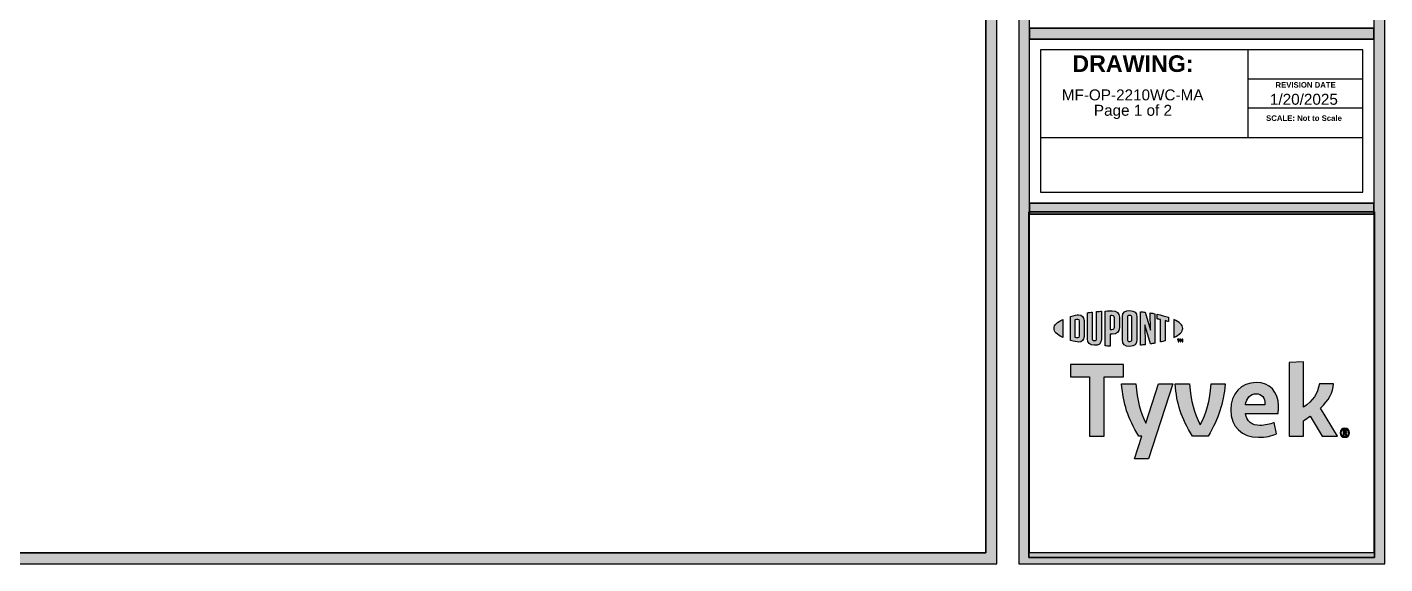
# Model space of a CAD drawing. Header units: inches. Extents: x -17.6 to 82.3, y -15.1 to 23.2.
# Drawn here: x 13.54 to 29.06, y -11.06 to -4.93 of the extents above; entities that cross this region are included whole.
import ezdxf

# ---------------------------------------------------------------- set-up
doc = ezdxf.new("R2010")
doc.units = ezdxf.units.IN
doc.header["$MEASUREMENT"] = 0
doc.layers.get('0').update_dxf_attribs({"lineweight": 0})
doc.layers.add('G-ANNO-TTLB', color=7, linetype='Continuous', lineweight=0)

# ---------------------------------------------------------------- blocks, each defined once
blk = doc.blocks.new('Block_4')
at = {"layer": 'G-ANNO-TTLB', "color": 18, "lineweight": 25, "true_color": 0x000000}
for p, q in [((24.993, -10.989), (24.993, -7.037)), ((24.993, -7.037), (28.945, -7.037)), ((28.945, -7.037), (28.945, -10.989)), ((28.945, -10.989), (24.993, -10.989))]:
    blk.add_line(p, q, dxfattribs=at)
blk = doc.blocks.new('Block_7')
at = {"layer": 'G-ANNO-TTLB', "true_color": 0xe11b22, "transparency": 33554687}
h = blk.add_hatch(color=242, dxfattribs=at)
h.dxf.hatch_style = 2
edge = h.paths.add_edge_path()
edge.add_spline(control_points=[(25.572, -8.455), (25.572, -8.47), (25.563, -8.476), (25.551, -8.476), (25.543, -8.476), (25.529, -8.472), (25.518, -8.469), (25.518, -8.469), (25.518, -8.273), (25.518, -8.273), (25.529, -8.27), (25.543, -8.267), (25.551, -8.267), (25.563, -8.267), (25.572, -8.272), (25.572, -8.288), (25.572, -8.288), (25.572, -8.455), (25.572, -8.455)], knot_values=[0, 0, 0, 0, 1, 1, 1, 2, 2, 2, 3, 3, 3, 4, 4, 4, 5, 5, 5, 6, 6, 6, 6], degree=3, periodic=0)
edge = h.paths.add_edge_path()
edge.add_spline(control_points=[(25.559, -8.215), (25.541, -8.215), (25.515, -8.221), (25.469, -8.235), (25.469, -8.235), (25.469, -8.507), (25.469, -8.507), (25.51, -8.52), (25.541, -8.527), (25.559, -8.527), (25.6, -8.527), (25.623, -8.502), (25.623, -8.462), (25.623, -8.462), (25.623, -8.281), (25.623, -8.281), (25.623, -8.241), (25.6, -8.215), (25.559, -8.215)], knot_values=[0, 0, 0, 0, 1, 1, 1, 2, 2, 2, 3, 3, 3, 4, 4, 4, 5, 5, 5, 6, 6, 6, 6], degree=3, periodic=0)
h = blk.add_hatch(color=242, dxfattribs=at)
h.dxf.hatch_style = 2
edge = h.paths.add_edge_path()
edge.add_spline(control_points=[(25.766, -8.487), (25.766, -8.502), (25.761, -8.512), (25.741, -8.51), (25.722, -8.508), (25.716, -8.499), (25.716, -8.481), (25.716, -8.481), (25.716, -8.184), (25.716, -8.184), (25.704, -8.186), (25.675, -8.19), (25.663, -8.191), (25.663, -8.191), (25.663, -8.491), (25.663, -8.491), (25.663, -8.539), (25.686, -8.558), (25.741, -8.564), (25.791, -8.57), (25.822, -8.544), (25.822, -8.491), (25.822, -8.491), (25.822, -8.174), (25.822, -8.174), (25.812, -8.175), (25.777, -8.178), (25.766, -8.179), (25.766, -8.179), (25.766, -8.487), (25.766, -8.487)], knot_values=[0, 0, 0, 0, 1, 1, 1, 2, 2, 2, 3, 3, 3, 4, 4, 4, 5, 5, 5, 6, 6, 6, 7, 7, 7, 8, 8, 8, 9, 9, 9, 10, 10, 10, 10], degree=3, periodic=0)
h = blk.add_hatch(color=242, dxfattribs=at)
h.dxf.hatch_style = 2
edge = h.paths.add_edge_path()
edge.add_spline(control_points=[(25.97, -8.356), (25.97, -8.374), (25.964, -8.382), (25.942, -8.382), (25.942, -8.382), (25.922, -8.382), (25.922, -8.382), (25.922, -8.382), (25.922, -8.225), (25.922, -8.225), (25.931, -8.224), (25.935, -8.224), (25.941, -8.224), (25.965, -8.224), (25.97, -8.234), (25.97, -8.251), (25.97, -8.251), (25.97, -8.356), (25.97, -8.356)], knot_values=[0, 0, 0, 0, 1, 1, 1, 2, 2, 2, 3, 3, 3, 4, 4, 4, 5, 5, 5, 6, 6, 6, 6], degree=3, periodic=0)
edge = h.paths.add_edge_path()
edge.add_spline(control_points=[(25.944, -8.169), (25.934, -8.169), (25.899, -8.17), (25.866, -8.172), (25.866, -8.172), (25.866, -8.571), (25.866, -8.571), (25.877, -8.571), (25.906, -8.573), (25.922, -8.573), (25.922, -8.573), (25.922, -8.438), (25.922, -8.438), (25.922, -8.438), (25.944, -8.438), (25.944, -8.438), (26.003, -8.438), (26.027, -8.411), (26.027, -8.361), (26.027, -8.361), (26.027, -8.243), (26.027, -8.243), (26.027, -8.193), (26, -8.169), (25.944, -8.169)], knot_values=[0, 0, 0, 0, 1, 1, 1, 2, 2, 2, 3, 3, 3, 4, 4, 4, 5, 5, 5, 6, 6, 6, 7, 7, 7, 8, 8, 8, 8], degree=3, periodic=0)
h = blk.add_hatch(color=242, dxfattribs=at)
h.dxf.hatch_style = 2
edge = h.paths.add_edge_path()
edge.add_spline(control_points=[(26.171, -8.496), (26.171, -8.511), (26.165, -8.52), (26.146, -8.52), (26.125, -8.521), (26.12, -8.512), (26.12, -8.496), (26.12, -8.496), (26.12, -8.247), (26.12, -8.247), (26.12, -8.231), (26.125, -8.222), (26.146, -8.222), (26.165, -8.223), (26.171, -8.231), (26.171, -8.247), (26.171, -8.247), (26.171, -8.496), (26.171, -8.496)], knot_values=[0, 0, 0, 0, 1, 1, 1, 2, 2, 2, 3, 3, 3, 4, 4, 4, 5, 5, 5, 6, 6, 6, 6], degree=3, periodic=0)
edge = h.paths.add_edge_path()
edge.add_spline(control_points=[(26.146, -8.166), (26.094, -8.164), (26.063, -8.187), (26.063, -8.239), (26.063, -8.239), (26.063, -8.5), (26.063, -8.5), (26.063, -8.556), (26.091, -8.579), (26.146, -8.576), (26.199, -8.574), (26.227, -8.554), (26.227, -8.495), (26.227, -8.495), (26.227, -8.245), (26.227, -8.245), (26.227, -8.189), (26.202, -8.169), (26.146, -8.166)], knot_values=[0, 0, 0, 0, 1, 1, 1, 2, 2, 2, 3, 3, 3, 4, 4, 4, 5, 5, 5, 6, 6, 6, 6], degree=3, periodic=0)
h = blk.add_hatch(color=242, dxfattribs=at)
h.dxf.hatch_style = 2
edge = h.paths.add_edge_path()
edge.add_spline(control_points=[(26.383, -8.389), (26.383, -8.389), (26.321, -8.186), (26.321, -8.186), (26.304, -8.184), (26.283, -8.181), (26.268, -8.18), (26.268, -8.18), (26.268, -8.563), (26.268, -8.563), (26.279, -8.562), (26.307, -8.558), (26.322, -8.557), (26.322, -8.557), (26.317, -8.331), (26.317, -8.331), (26.317, -8.331), (26.383, -8.548), (26.383, -8.548), (26.397, -8.546), (26.417, -8.542), (26.431, -8.539), (26.431, -8.539), (26.431, -8.203), (26.431, -8.203), (26.417, -8.2), (26.391, -8.196), (26.379, -8.194), (26.379, -8.194), (26.383, -8.389), (26.383, -8.389)], knot_values=[0, 0, 0, 0, 1, 1, 1, 2, 2, 2, 3, 3, 3, 4, 4, 4, 5, 5, 5, 6, 6, 6, 7, 7, 7, 8, 8, 8, 9, 9, 9, 10, 10, 10, 10], degree=3, periodic=0)
h = blk.add_hatch(color=242, dxfattribs=at)
h.dxf.hatch_style = 2
edge = h.paths.add_edge_path()
edge.add_spline(control_points=[(26.459, -8.262), (26.472, -8.264), (26.486, -8.267), (26.499, -8.27), (26.499, -8.27), (26.499, -8.525), (26.499, -8.525), (26.512, -8.522), (26.534, -8.516), (26.55, -8.511), (26.55, -8.511), (26.55, -8.282), (26.55, -8.282), (26.564, -8.286), (26.578, -8.29), (26.59, -8.293), (26.59, -8.293), (26.59, -8.244), (26.59, -8.244), (26.551, -8.23), (26.508, -8.219), (26.459, -8.209), (26.459, -8.209), (26.459, -8.262), (26.459, -8.262)], knot_values=[0, 0, 0, 0, 1, 1, 1, 2, 2, 2, 3, 3, 3, 4, 4, 4, 5, 5, 5, 6, 6, 6, 7, 7, 7, 8, 8, 8, 8], degree=3, periodic=0)
h = blk.add_hatch(color=242, dxfattribs=at)
h.dxf.hatch_style = 2
edge = h.paths.add_edge_path()
edge.add_spline(control_points=[(25.28, -8.371), (25.28, -8.408), (25.317, -8.444), (25.381, -8.474), (25.381, -8.474), (25.381, -8.268), (25.381, -8.268), (25.317, -8.298), (25.28, -8.333), (25.28, -8.371)], knot_values=[0, 0, 0, 0, 1, 1, 1, 2, 2, 2, 3, 3, 3, 3], degree=3, periodic=0)
h = blk.add_hatch(color=242, dxfattribs=at)
h.dxf.hatch_style = 2
edge = h.paths.add_edge_path()
edge.add_spline(control_points=[(26.751, -8.371), (26.751, -8.408), (26.714, -8.444), (26.651, -8.474), (26.651, -8.474), (26.651, -8.268), (26.651, -8.268), (26.714, -8.298), (26.751, -8.333), (26.751, -8.371)], knot_values=[0, 0, 0, 0, 1, 1, 1, 2, 2, 2, 3, 3, 3, 3], degree=3, periodic=0)
h = blk.add_hatch(color=242, dxfattribs=at)
h.dxf.hatch_style = 2
edge = h.paths.add_edge_path()
edge.add_spline(control_points=[(26.721, -8.494), (26.721, -8.494), (26.727, -8.494), (26.727, -8.494), (26.727, -8.494), (26.736, -8.508), (26.736, -8.508), (26.736, -8.508), (26.745, -8.494), (26.745, -8.494), (26.745, -8.494), (26.751, -8.494), (26.751, -8.494), (26.751, -8.494), (26.751, -8.524), (26.751, -8.524), (26.751, -8.524), (26.746, -8.524), (26.746, -8.524), (26.746, -8.524), (26.746, -8.503), (26.746, -8.503), (26.746, -8.503), (26.736, -8.517), (26.736, -8.517), (26.736, -8.517), (26.736, -8.517), (26.736, -8.517), (26.736, -8.517), (26.727, -8.503), (26.727, -8.503), (26.727, -8.503), (26.727, -8.524), (26.727, -8.524), (26.727, -8.524), (26.721, -8.524), (26.721, -8.524), (26.721, -8.524), (26.721, -8.494), (26.721, -8.494)], knot_values=[0, 0, 0, 0, 1, 1, 1, 2, 2, 2, 3, 3, 3, 4, 4, 4, 5, 5, 5, 6, 6, 6, 7, 7, 7, 8, 8, 8, 9, 9, 9, 10, 10, 10, 11, 11, 11, 12, 12, 12, 13, 13, 13, 13], degree=3, periodic=0)
edge = h.paths.add_edge_path()
edge.add_spline(control_points=[(26.7, -8.5), (26.7, -8.5), (26.691, -8.5), (26.691, -8.5), (26.691, -8.5), (26.691, -8.494), (26.691, -8.494), (26.691, -8.494), (26.715, -8.494), (26.715, -8.494), (26.715, -8.494), (26.715, -8.5), (26.715, -8.5), (26.715, -8.5), (26.706, -8.5), (26.706, -8.5), (26.706, -8.5), (26.706, -8.524), (26.706, -8.524), (26.706, -8.524), (26.7, -8.524), (26.7, -8.524), (26.7, -8.524), (26.7, -8.5), (26.7, -8.5)], knot_values=[0, 0, 0, 0, 1, 1, 1, 2, 2, 2, 3, 3, 3, 4, 4, 4, 5, 5, 5, 6, 6, 6, 7, 7, 7, 8, 8, 8, 8], degree=3, periodic=0)
at = {"layer": 'G-ANNO-TTLB'}
for points, knots in [([(25.559, -8.215), (25.541, -8.215), (25.515, -8.221), (25.469, -8.235), (25.469, -8.235), (25.469, -8.507), (25.469, -8.507), (25.51, -8.52), (25.541, -8.527), (25.559, -8.527), (25.6, -8.527), (25.623, -8.502), (25.623, -8.462), (25.623, -8.462), (25.623, -8.281), (25.623, -8.281), (25.623, -8.241), (25.6, -8.215), (25.559, -8.215)], [0, 0, 0, 0, 1, 1, 1, 2, 2, 2, 3, 3, 3, 4, 4, 4, 5, 5, 5, 6, 6, 6, 6]), ([(25.766, -8.487), (25.766, -8.502), (25.761, -8.512), (25.741, -8.51), (25.722, -8.508), (25.716, -8.499), (25.716, -8.481), (25.716, -8.481), (25.716, -8.184), (25.716, -8.184), (25.704, -8.186), (25.675, -8.19), (25.663, -8.191), (25.663, -8.191), (25.663, -8.491), (25.663, -8.491), (25.663, -8.539), (25.686, -8.558), (25.741, -8.564), (25.791, -8.57), (25.822, -8.544), (25.822, -8.491), (25.822, -8.491), (25.822, -8.174), (25.822, -8.174), (25.812, -8.175), (25.777, -8.178), (25.766, -8.179), (25.766, -8.179), (25.766, -8.487), (25.766, -8.487)], [0, 0, 0, 0, 1, 1, 1, 2, 2, 2, 3, 3, 3, 4, 4, 4, 5, 5, 5, 6, 6, 6, 7, 7, 7, 8, 8, 8, 9, 9, 9, 10, 10, 10, 10]), ([(25.944, -8.169), (25.934, -8.169), (25.899, -8.17), (25.866, -8.172), (25.866, -8.172), (25.866, -8.571), (25.866, -8.571), (25.877, -8.571), (25.906, -8.573), (25.922, -8.573), (25.922, -8.573), (25.922, -8.438), (25.922, -8.438), (25.922, -8.438), (25.944, -8.438), (25.944, -8.438), (26.003, -8.438), (26.027, -8.411), (26.027, -8.361), (26.027, -8.361), (26.027, -8.243), (26.027, -8.243), (26.027, -8.193), (26, -8.169), (25.944, -8.169)], [0, 0, 0, 0, 1, 1, 1, 2, 2, 2, 3, 3, 3, 4, 4, 4, 5, 5, 5, 6, 6, 6, 7, 7, 7, 8, 8, 8, 8]), ([(25.97, -8.356), (25.97, -8.374), (25.964, -8.382), (25.942, -8.382), (25.942, -8.382), (25.922, -8.382), (25.922, -8.382), (25.922, -8.382), (25.922, -8.225), (25.922, -8.225), (25.931, -8.224), (25.935, -8.224), (25.941, -8.224), (25.965, -8.224), (25.97, -8.234), (25.97, -8.251), (25.97, -8.251), (25.97, -8.356), (25.97, -8.356)], [0, 0, 0, 0, 1, 1, 1, 2, 2, 2, 3, 3, 3, 4, 4, 4, 5, 5, 5, 6, 6, 6, 6]), ([(26.146, -8.166), (26.094, -8.164), (26.063, -8.187), (26.063, -8.239), (26.063, -8.239), (26.063, -8.5), (26.063, -8.5), (26.063, -8.556), (26.091, -8.579), (26.146, -8.576), (26.199, -8.574), (26.227, -8.554), (26.227, -8.495), (26.227, -8.495), (26.227, -8.245), (26.227, -8.245), (26.227, -8.189), (26.202, -8.169), (26.146, -8.166)], [0, 0, 0, 0, 1, 1, 1, 2, 2, 2, 3, 3, 3, 4, 4, 4, 5, 5, 5, 6, 6, 6, 6]), ([(26.171, -8.496), (26.171, -8.511), (26.165, -8.52), (26.146, -8.52), (26.125, -8.521), (26.12, -8.512), (26.12, -8.496), (26.12, -8.496), (26.12, -8.247), (26.12, -8.247), (26.12, -8.231), (26.125, -8.222), (26.146, -8.222), (26.165, -8.223), (26.171, -8.231), (26.171, -8.247), (26.171, -8.247), (26.171, -8.496), (26.171, -8.496)], [0, 0, 0, 0, 1, 1, 1, 2, 2, 2, 3, 3, 3, 4, 4, 4, 5, 5, 5, 6, 6, 6, 6]), ([(26.383, -8.389), (26.383, -8.389), (26.321, -8.186), (26.321, -8.186), (26.304, -8.184), (26.283, -8.181), (26.268, -8.18), (26.268, -8.18), (26.268, -8.563), (26.268, -8.563), (26.279, -8.562), (26.307, -8.558), (26.322, -8.557), (26.322, -8.557), (26.317, -8.331), (26.317, -8.331), (26.317, -8.331), (26.383, -8.548), (26.383, -8.548), (26.397, -8.546), (26.417, -8.542), (26.431, -8.539), (26.431, -8.539), (26.431, -8.203), (26.431, -8.203), (26.417, -8.2), (26.391, -8.196), (26.379, -8.194), (26.379, -8.194), (26.383, -8.389), (26.383, -8.389)], [0, 0, 0, 0, 1, 1, 1, 2, 2, 2, 3, 3, 3, 4, 4, 4, 5, 5, 5, 6, 6, 6, 7, 7, 7, 8, 8, 8, 9, 9, 9, 10, 10, 10, 10]), ([(26.459, -8.262), (26.472, -8.264), (26.486, -8.267), (26.499, -8.27), (26.499, -8.27), (26.499, -8.525), (26.499, -8.525), (26.512, -8.522), (26.534, -8.516), (26.55, -8.511), (26.55, -8.511), (26.55, -8.282), (26.55, -8.282), (26.564, -8.286), (26.578, -8.29), (26.59, -8.293), (26.59, -8.293), (26.59, -8.244), (26.59, -8.244), (26.551, -8.23), (26.508, -8.219), (26.459, -8.209), (26.459, -8.209), (26.459, -8.262), (26.459, -8.262)], [0, 0, 0, 0, 1, 1, 1, 2, 2, 2, 3, 3, 3, 4, 4, 4, 5, 5, 5, 6, 6, 6, 7, 7, 7, 8, 8, 8, 8]), ([(25.28, -8.371), (25.28, -8.408), (25.317, -8.444), (25.381, -8.474), (25.381, -8.474), (25.381, -8.268), (25.381, -8.268), (25.317, -8.298), (25.28, -8.333), (25.28, -8.371)], [0, 0, 0, 0, 1, 1, 1, 2, 2, 2, 3, 3, 3, 3]), ([(25.572, -8.455), (25.572, -8.47), (25.563, -8.476), (25.551, -8.476), (25.543, -8.476), (25.529, -8.472), (25.518, -8.469), (25.518, -8.469), (25.518, -8.273), (25.518, -8.273), (25.529, -8.27), (25.543, -8.267), (25.551, -8.267), (25.563, -8.267), (25.572, -8.272), (25.572, -8.288), (25.572, -8.288), (25.572, -8.455), (25.572, -8.455)], [0, 0, 0, 0, 1, 1, 1, 2, 2, 2, 3, 3, 3, 4, 4, 4, 5, 5, 5, 6, 6, 6, 6]), ([(26.751, -8.371), (26.751, -8.408), (26.714, -8.444), (26.651, -8.474), (26.651, -8.474), (26.651, -8.268), (26.651, -8.268), (26.714, -8.298), (26.751, -8.333), (26.751, -8.371)], [0, 0, 0, 0, 1, 1, 1, 2, 2, 2, 3, 3, 3, 3]), ([(26.7, -8.5), (26.7, -8.5), (26.691, -8.5), (26.691, -8.5), (26.691, -8.5), (26.691, -8.494), (26.691, -8.494), (26.691, -8.494), (26.715, -8.494), (26.715, -8.494), (26.715, -8.494), (26.715, -8.5), (26.715, -8.5), (26.715, -8.5), (26.706, -8.5), (26.706, -8.5), (26.706, -8.5), (26.706, -8.524), (26.706, -8.524), (26.706, -8.524), (26.7, -8.524), (26.7, -8.524), (26.7, -8.524), (26.7, -8.5), (26.7, -8.5)], [0, 0, 0, 0, 1, 1, 1, 2, 2, 2, 3, 3, 3, 4, 4, 4, 5, 5, 5, 6, 6, 6, 7, 7, 7, 8, 8, 8, 8]), ([(26.721, -8.494), (26.721, -8.494), (26.727, -8.494), (26.727, -8.494), (26.727, -8.494), (26.736, -8.508), (26.736, -8.508), (26.736, -8.508), (26.745, -8.494), (26.745, -8.494), (26.745, -8.494), (26.751, -8.494), (26.751, -8.494), (26.751, -8.494), (26.751, -8.524), (26.751, -8.524), (26.751, -8.524), (26.746, -8.524), (26.746, -8.524), (26.746, -8.524), (26.746, -8.503), (26.746, -8.503), (26.746, -8.503), (26.736, -8.517), (26.736, -8.517), (26.736, -8.517), (26.736, -8.517), (26.736, -8.517), (26.736, -8.517), (26.727, -8.503), (26.727, -8.503), (26.727, -8.503), (26.727, -8.524), (26.727, -8.524), (26.727, -8.524), (26.721, -8.524), (26.721, -8.524), (26.721, -8.524), (26.721, -8.494), (26.721, -8.494)], [0, 0, 0, 0, 1, 1, 1, 2, 2, 2, 3, 3, 3, 4, 4, 4, 5, 5, 5, 6, 6, 6, 7, 7, 7, 8, 8, 8, 9, 9, 9, 10, 10, 10, 11, 11, 11, 12, 12, 12, 13, 13, 13, 13])]:
    blk.add_open_spline(points, degree=3, knots=knots, dxfattribs=at)
blk = doc.blocks.new('Block_11')
at = {"layer": 'G-ANNO-TTLB', "true_color": 0x17477e, "transparency": 33554687}
h = blk.add_hatch(color=156, dxfattribs=at)
h.dxf.hatch_style = 2
h.paths.add_polyline_path([(26.073, -8.782), (25.469, -8.782), (25.469, -8.925), (25.687, -8.925), (25.687, -9.602), (25.855, -9.602), (25.855, -8.925), (26.073, -8.925)])
h = blk.add_hatch(color=156, dxfattribs=at)
h.dxf.hatch_style = 2
edge = h.paths.add_edge_path()
edge.add_spline(control_points=[(28.326, -9.282), (28.326, -9.282), (28.52, -9.602), (28.52, -9.602), (28.52, -9.602), (28.345, -9.602), (28.345, -9.602), (28.345, -9.602), (28.21, -9.374), (28.21, -9.374), (28.185, -9.391), (28.159, -9.409), (28.131, -9.426), (28.131, -9.426), (28.131, -9.602), (28.131, -9.602), (28.131, -9.602), (27.969, -9.602), (27.969, -9.602), (27.969, -9.602), (27.969, -8.762), (27.969, -8.762), (27.969, -8.762), (28.131, -8.753), (28.131, -8.753), (28.131, -8.753), (28.131, -9.27), (28.131, -9.27), (28.241, -9.199), (28.295, -9.117), (28.314, -9.003), (28.314, -9.003), (28.475, -9.003), (28.475, -9.003), (28.471, -9.104), (28.42, -9.194), (28.326, -9.282)], knot_values=[0, 0, 0, 0, 1, 1, 1, 2, 2, 2, 3, 3, 3, 4, 4, 4, 5, 5, 5, 6, 6, 6, 7, 7, 7, 8, 8, 8, 9, 9, 9, 10, 10, 10, 11, 11, 11, 12, 12, 12, 12], degree=3, periodic=0)
h = blk.add_hatch(color=156, dxfattribs=at)
h.dxf.hatch_style = 2
edge = h.paths.add_edge_path()
edge.add_spline(control_points=[(27.076, -9.003), (27.066, -9.204), (27.021, -9.34), (26.952, -9.472), (26.885, -9.34), (26.842, -9.204), (26.829, -9.003), (26.829, -9.003), (26.666, -9.003), (26.666, -9.003), (26.683, -9.239), (26.736, -9.39), (26.863, -9.602), (26.863, -9.602), (27.042, -9.602), (27.042, -9.602), (27.164, -9.39), (27.215, -9.239), (27.238, -9.003), (27.238, -9.003), (27.076, -9.003), (27.076, -9.003)], knot_values=[0, 0, 0, 0, 1, 1, 1, 2, 2, 2, 3, 3, 3, 4, 4, 4, 5, 5, 5, 6, 6, 6, 7, 7, 7, 7], degree=3, periodic=0)
h = blk.add_hatch(color=156, dxfattribs=at)
h.dxf.hatch_style = 2
edge = h.paths.add_edge_path()
edge.add_spline(control_points=[(27.469, -9.246), (27.469, -9.246), (27.692, -9.246), (27.692, -9.246), (27.692, -9.246), (27.692, -9.232), (27.692, -9.232), (27.692, -9.166), (27.656, -9.118), (27.592, -9.118), (27.524, -9.118), (27.479, -9.166), (27.469, -9.246)], knot_values=[0, 0, 0, 0, 1, 1, 1, 2, 2, 2, 3, 3, 3, 4, 4, 4, 4], degree=3, periodic=0)
edge = h.paths.add_edge_path()
edge.add_spline(control_points=[(27.824, -9.576), (27.772, -9.6), (27.696, -9.616), (27.619, -9.616), (27.43, -9.616), (27.301, -9.497), (27.301, -9.302), (27.301, -9.116), (27.42, -8.989), (27.592, -8.989), (27.746, -8.989), (27.846, -9.098), (27.846, -9.255), (27.846, -9.29), (27.844, -9.321), (27.842, -9.344), (27.842, -9.344), (27.471, -9.344), (27.471, -9.344), (27.486, -9.438), (27.542, -9.48), (27.635, -9.48), (27.693, -9.48), (27.748, -9.467), (27.798, -9.446), (27.798, -9.446), (27.824, -9.576), (27.824, -9.576)], knot_values=[0, 0, 0, 0, 1, 1, 1, 2, 2, 2, 3, 3, 3, 4, 4, 4, 5, 5, 5, 6, 6, 6, 7, 7, 7, 8, 8, 8, 9, 9, 9, 9], degree=3, periodic=0)
at = {"layer": 'G-ANNO-TTLB'}
blk.add_lwpolyline([(26.073, -8.782), (25.469, -8.782), (25.469, -8.925), (25.687, -8.925), (25.687, -9.602), (25.855, -9.602), (25.855, -8.925), (26.073, -8.925)], close=True, dxfattribs=at)
for points, knots in [([(28.326, -9.282), (28.326, -9.282), (28.52, -9.602), (28.52, -9.602), (28.52, -9.602), (28.345, -9.602), (28.345, -9.602), (28.345, -9.602), (28.21, -9.374), (28.21, -9.374), (28.185, -9.391), (28.159, -9.409), (28.131, -9.426), (28.131, -9.426), (28.131, -9.602), (28.131, -9.602), (28.131, -9.602), (27.969, -9.602), (27.969, -9.602), (27.969, -9.602), (27.969, -8.762), (27.969, -8.762), (27.969, -8.762), (28.131, -8.753), (28.131, -8.753), (28.131, -8.753), (28.131, -9.27), (28.131, -9.27), (28.241, -9.199), (28.295, -9.117), (28.314, -9.003), (28.314, -9.003), (28.475, -9.003), (28.475, -9.003), (28.471, -9.104), (28.42, -9.194), (28.326, -9.282)], [0, 0, 0, 0, 1, 1, 1, 2, 2, 2, 3, 3, 3, 4, 4, 4, 5, 5, 5, 6, 6, 6, 7, 7, 7, 8, 8, 8, 9, 9, 9, 10, 10, 10, 11, 11, 11, 12, 12, 12, 12]), ([(27.076, -9.003), (27.066, -9.204), (27.021, -9.34), (26.952, -9.472), (26.885, -9.34), (26.842, -9.204), (26.829, -9.003), (26.829, -9.003), (26.666, -9.003), (26.666, -9.003), (26.683, -9.239), (26.736, -9.39), (26.863, -9.602), (26.863, -9.602), (27.042, -9.602), (27.042, -9.602), (27.164, -9.39), (27.215, -9.239), (27.238, -9.003), (27.238, -9.003), (27.076, -9.003), (27.076, -9.003)], [0, 0, 0, 0, 1, 1, 1, 2, 2, 2, 3, 3, 3, 4, 4, 4, 5, 5, 5, 6, 6, 6, 7, 7, 7, 7]), ([(27.824, -9.576), (27.772, -9.6), (27.696, -9.616), (27.619, -9.616), (27.43, -9.616), (27.301, -9.497), (27.301, -9.302), (27.301, -9.116), (27.42, -8.989), (27.592, -8.989), (27.746, -8.989), (27.846, -9.098), (27.846, -9.255), (27.846, -9.29), (27.844, -9.321), (27.842, -9.344), (27.842, -9.344), (27.471, -9.344), (27.471, -9.344), (27.486, -9.438), (27.542, -9.48), (27.635, -9.48), (27.693, -9.48), (27.748, -9.467), (27.798, -9.446), (27.798, -9.446), (27.824, -9.576), (27.824, -9.576)], [0, 0, 0, 0, 1, 1, 1, 2, 2, 2, 3, 3, 3, 4, 4, 4, 5, 5, 5, 6, 6, 6, 7, 7, 7, 8, 8, 8, 9, 9, 9, 9]), ([(27.469, -9.246), (27.469, -9.246), (27.692, -9.246), (27.692, -9.246), (27.692, -9.246), (27.692, -9.232), (27.692, -9.232), (27.692, -9.166), (27.656, -9.118), (27.592, -9.118), (27.524, -9.118), (27.479, -9.166), (27.469, -9.246)], [0, 0, 0, 0, 1, 1, 1, 2, 2, 2, 3, 3, 3, 4, 4, 4, 4])]:
    blk.add_open_spline(points, degree=3, knots=knots, dxfattribs=at)
blk = doc.blocks.new('Block_10')
at = {"layer": 'G-ANNO-TTLB', "true_color": 0x17477e, "transparency": 33554687}
h = blk.add_hatch(color=156, dxfattribs=at)
h.dxf.hatch_style = 2
edge = h.paths.add_edge_path()
edge.add_spline(control_points=[(26.475, -9.003), (26.475, -9.003), (26.33, -9.454), (26.33, -9.454), (26.268, -9.327), (26.228, -9.195), (26.216, -9.003), (26.216, -9.003), (26.053, -9.003), (26.053, -9.003), (26.071, -9.239), (26.123, -9.39), (26.25, -9.602), (26.25, -9.602), (26.283, -9.602), (26.283, -9.602), (26.283, -9.602), (26.2, -9.86), (26.2, -9.86), (26.2, -9.86), (26.361, -9.86), (26.361, -9.86), (26.361, -9.86), (26.637, -9.003), (26.637, -9.003), (26.637, -9.003), (26.475, -9.003), (26.475, -9.003)], knot_values=[0, 0, 0, 0, 1, 1, 1, 2, 2, 2, 3, 3, 3, 4, 4, 4, 5, 5, 5, 6, 6, 6, 7, 7, 7, 8, 8, 8, 9, 9, 9, 9], degree=3, periodic=0)
at = {"layer": 'G-ANNO-TTLB'}
blk.add_open_spline([(26.475, -9.003), (26.475, -9.003), (26.33, -9.454), (26.33, -9.454), (26.268, -9.327), (26.228, -9.195), (26.216, -9.003), (26.216, -9.003), (26.053, -9.003), (26.053, -9.003), (26.071, -9.239), (26.123, -9.39), (26.25, -9.602), (26.25, -9.602), (26.283, -9.602), (26.283, -9.602), (26.283, -9.602), (26.2, -9.86), (26.2, -9.86), (26.2, -9.86), (26.361, -9.86), (26.361, -9.86), (26.361, -9.86), (26.637, -9.003), (26.637, -9.003), (26.637, -9.003), (26.475, -9.003), (26.475, -9.003)], degree=3, knots=[0, 0, 0, 0, 1, 1, 1, 2, 2, 2, 3, 3, 3, 4, 4, 4, 5, 5, 5, 6, 6, 6, 7, 7, 7, 8, 8, 8, 9, 9, 9, 9], dxfattribs=at)
blk.add_blockref('Block_11', (0, 0), dxfattribs=at)
blk = doc.blocks.new('Block_12')
at = {"layer": 'G-ANNO-TTLB', "true_color": 0x17477e, "transparency": 33554687}
h = blk.add_hatch(color=156, dxfattribs=at)
h.dxf.hatch_style = 2
edge = h.paths.add_edge_path()
edge.add_spline(control_points=[(28.598, -9.547), (28.598, -9.547), (28.598, -9.562), (28.598, -9.562), (28.598, -9.562), (28.605, -9.562), (28.605, -9.562), (28.611, -9.562), (28.615, -9.561), (28.615, -9.555), (28.615, -9.549), (28.611, -9.547), (28.605, -9.547), (28.605, -9.547), (28.598, -9.547), (28.598, -9.547)], knot_values=[0, 0, 0, 0, 1, 1, 1, 2, 2, 2, 3, 3, 3, 4, 4, 4, 5, 5, 5, 5], degree=3, periodic=0)
edge = h.paths.add_edge_path()
edge.add_spline(control_points=[(28.587, -9.537), (28.587, -9.537), (28.605, -9.537), (28.605, -9.537), (28.619, -9.537), (28.626, -9.544), (28.626, -9.555), (28.626, -9.562), (28.622, -9.567), (28.616, -9.57), (28.619, -9.577), (28.624, -9.583), (28.629, -9.59), (28.629, -9.59), (28.616, -9.59), (28.616, -9.59), (28.611, -9.584), (28.607, -9.578), (28.604, -9.572), (28.604, -9.572), (28.598, -9.572), (28.598, -9.572), (28.598, -9.572), (28.598, -9.59), (28.598, -9.59), (28.598, -9.59), (28.587, -9.59), (28.587, -9.59), (28.587, -9.59), (28.587, -9.537), (28.587, -9.537)], knot_values=[0, 0, 0, 0, 1, 1, 1, 2, 2, 2, 3, 3, 3, 4, 4, 4, 5, 5, 5, 6, 6, 6, 7, 7, 7, 8, 8, 8, 9, 9, 9, 10, 10, 10, 10], degree=3, periodic=0)
edge = h.paths.add_edge_path()
edge.add_spline(control_points=[(28.605, -9.524), (28.58, -9.524), (28.565, -9.538), (28.565, -9.565), (28.565, -9.591), (28.58, -9.606), (28.605, -9.606), (28.631, -9.606), (28.645, -9.591), (28.645, -9.565), (28.645, -9.538), (28.631, -9.524), (28.605, -9.524)], knot_values=[0, 0, 0, 0, 1, 1, 1, 2, 2, 2, 3, 3, 3, 4, 4, 4, 4], degree=3, periodic=0)
edge = h.paths.add_edge_path()
edge.add_spline(control_points=[(28.605, -9.513), (28.637, -9.513), (28.658, -9.533), (28.658, -9.565), (28.658, -9.596), (28.637, -9.616), (28.605, -9.616), (28.574, -9.616), (28.553, -9.596), (28.553, -9.565), (28.553, -9.533), (28.574, -9.513), (28.605, -9.513)], knot_values=[0, 0, 0, 0, 1, 1, 1, 2, 2, 2, 3, 3, 3, 4, 4, 4, 4], degree=3, periodic=0)
at = {"layer": 'G-ANNO-TTLB'}
for points, knots in [([(28.605, -9.513), (28.637, -9.513), (28.658, -9.533), (28.658, -9.565), (28.658, -9.596), (28.637, -9.616), (28.605, -9.616), (28.574, -9.616), (28.553, -9.596), (28.553, -9.565), (28.553, -9.533), (28.574, -9.513), (28.605, -9.513)], [0, 0, 0, 0, 1, 1, 1, 2, 2, 2, 3, 3, 3, 4, 4, 4, 4]), ([(28.605, -9.524), (28.58, -9.524), (28.565, -9.538), (28.565, -9.565), (28.565, -9.591), (28.58, -9.606), (28.605, -9.606), (28.631, -9.606), (28.645, -9.591), (28.645, -9.565), (28.645, -9.538), (28.631, -9.524), (28.605, -9.524)], [0, 0, 0, 0, 1, 1, 1, 2, 2, 2, 3, 3, 3, 4, 4, 4, 4]), ([(28.587, -9.537), (28.587, -9.537), (28.605, -9.537), (28.605, -9.537), (28.619, -9.537), (28.626, -9.544), (28.626, -9.555), (28.626, -9.562), (28.622, -9.567), (28.616, -9.57), (28.619, -9.577), (28.624, -9.583), (28.629, -9.59), (28.629, -9.59), (28.616, -9.59), (28.616, -9.59), (28.611, -9.584), (28.607, -9.578), (28.604, -9.572), (28.604, -9.572), (28.598, -9.572), (28.598, -9.572), (28.598, -9.572), (28.598, -9.59), (28.598, -9.59), (28.598, -9.59), (28.587, -9.59), (28.587, -9.59), (28.587, -9.59), (28.587, -9.537), (28.587, -9.537)], [0, 0, 0, 0, 1, 1, 1, 2, 2, 2, 3, 3, 3, 4, 4, 4, 5, 5, 5, 6, 6, 6, 7, 7, 7, 8, 8, 8, 9, 9, 9, 10, 10, 10, 10]), ([(28.598, -9.547), (28.598, -9.547), (28.598, -9.562), (28.598, -9.562), (28.598, -9.562), (28.605, -9.562), (28.605, -9.562), (28.611, -9.562), (28.615, -9.561), (28.615, -9.555), (28.615, -9.549), (28.611, -9.547), (28.605, -9.547), (28.605, -9.547), (28.598, -9.547), (28.598, -9.547)], [0, 0, 0, 0, 1, 1, 1, 2, 2, 2, 3, 3, 3, 4, 4, 4, 5, 5, 5, 5])]:
    blk.add_open_spline(points, degree=3, knots=knots, dxfattribs=at)
blk = doc.blocks.new('Block_9')
at = {"layer": 'G-ANNO-TTLB'}
for name in ['Block_10', 'Block_12']:
    blk.add_blockref(name, (0, 0), dxfattribs=at)
blk = doc.blocks.new('Block_8')
at = {"layer": 'G-ANNO-TTLB'}
blk.add_blockref('Block_9', (0, 0), dxfattribs=at)
blk = doc.blocks.new('Block_6')
at = {"layer": 'G-ANNO-TTLB'}
for name in ['Block_7', 'Block_8']:
    blk.add_blockref(name, (0, 0), dxfattribs=at)

msp = doc.modelspace()

# ---------------------------------------------------------------- hatches: boundary and pattern name
at = {"layer": 'G-ANNO-TTLB', "true_color": 0xff00ff, "transparency": 33554687}
h = msp.add_hatch(color=6, dxfattribs=at)
edge = h.paths.add_edge_path()
edge.add_spline(control_points=[(24.625, -11.063), (24.625, -11.063), (-16.062, -11.063), (-16.062, -11.063), (-16.062, -11.063), (-16.062, 23.063), (-16.062, 23.063), (-16.062, 23.063), (24.625, 23.063), (24.625, 23.063), (24.625, 23.063), (24.625, -11.063), (24.625, -11.063)], knot_values=[0, 0, 0, 0, 1, 1, 1, 2, 2, 2, 3, 3, 3, 4, 4, 4, 4], degree=3, periodic=0)
edge = h.paths.add_edge_path()
edge.add_spline(control_points=[(-15.938, 22.938), (-15.938, 22.938), (-15.938, -10.938), (-15.938, -10.938), (-15.938, -10.938), (24.5, -10.938), (24.5, -10.938), (24.5, -10.938), (24.5, 22.938), (24.5, 22.938), (24.5, 22.938), (-15.938, 22.938), (-15.938, 22.938)], knot_values=[0, 0, 0, 0, 1, 1, 1, 2, 2, 2, 3, 3, 3, 4, 4, 4, 4], degree=3, periodic=0)
edge.add_line((-15.937, 22.938), (-15.938, 22.938))
h = msp.add_hatch(color=6, dxfattribs=at)
edge = h.paths.add_edge_path()
edge.add_spline(control_points=[(29.062, 23.063), (29.062, 23.063), (29.062, -11.063), (29.062, -11.063), (29.062, -11.063), (24.876, -11.063), (24.876, -11.063), (24.876, -11.063), (24.876, 23.063), (24.876, 23.063), (24.876, 23.063), (29.062, 23.063), (29.062, 23.063)], knot_values=[0, 0, 0, 0, 1, 1, 1, 2, 2, 2, 3, 3, 3, 4, 4, 4, 4], degree=3, periodic=0)
edge = h.paths.add_edge_path()
edge.add_spline(control_points=[(28.938, 22.938), (28.938, 22.938), (25.001, 22.938), (25.001, 22.938), (25.001, 22.938), (25.001, -10.938), (25.001, -10.938), (25.001, -10.938), (28.938, -10.938), (28.938, -10.938), (28.938, -10.938), (28.938, 22.938), (28.938, 22.938)], knot_values=[0, 0, 0, 0, 1, 1, 1, 2, 2, 2, 3, 3, 3, 4, 4, 4, 4], degree=3, periodic=0)
edge.add_line((28.938, 22.938), (28.938, 22.938))
for points in [[(28.938, -5.062), (25.001, -5.062), (25.001, -4.937), (28.938, -4.937)], [(28.938, -7.063), (25.001, -7.063), (25.001, -6.938), (28.938, -6.938)]]:
    msp.add_hatch(color=6, dxfattribs=at).paths.add_polyline_path(points)

# ---------------------------------------------------------------- linework, layer by layer
at = {"layer": 'G-ANNO-TTLB', "color": 6, "lineweight": 9, "true_color": 0xff00ff}
for p, q in [((24.625, -11.063), (24.625, 23.063)), ((24.876, 23.063), (24.876, -11.063)), ((29.062, -11.063), (29.062, 23.063)), ((24.5, -10.938), (24.5, 22.938)), ((24.5, 22.938), (24.5, -10.938)), ((25.001, -10.938), (25.001, 22.938)), ((28.938, 22.938), (28.938, -10.938)), ((28.938, -4.937), (25.001, -4.937)), ((25.001, -4.937), (25.001, -5.062)), ((28.938, -5.062), (28.938, -4.937)), ((25.001, -5.062), (28.938, -5.062)), ((28.812, -5.187), (25.126, -5.187)), ((25.126, -5.187), (25.126, -6.813)), ((27.5, -6.188), (27.5, -5.187)), ((28.812, -6.813), (28.812, -5.187)), ((28.812, -5.521), (27.5, -5.521)), ((28.812, -5.854), (27.5, -5.854)), ((25.126, -6.188), (28.812, -6.188)), ((25.126, -6.813), (28.812, -6.813)), ((28.938, -6.938), (25.001, -6.938)), ((25.001, -6.938), (25.001, -7.063)), ((28.938, -7.063), (28.938, -6.938)), ((25.001, -7.063), (28.938, -7.063)), ((-15.938, -10.938), (24.5, -10.938)), ((24.5, -10.938), (-15.938, -10.938)), ((28.938, -10.938), (25.001, -10.938)), ((-16.062, -11.063), (24.625, -11.063)), ((24.876, -11.063), (29.062, -11.063))]:
    msp.add_line(p, q, dxfattribs=at)
at = {"layer": 'G-ANNO-TTLB'}
for points in [[(28.938, -5.062), (25.001, -5.062), (25.001, -4.937), (28.938, -4.937)], [(28.938, -7.063), (25.001, -7.063), (25.001, -6.938), (28.938, -6.938)]]:
    msp.add_lwpolyline(points, close=True, dxfattribs=at)
for points in [[(24.625, -11.063), (24.625, -11.063), (-16.062, -11.063), (-16.062, -11.063), (-16.062, -11.063), (-16.062, 23.063), (-16.062, 23.063), (-16.062, 23.063), (24.625, 23.063), (24.625, 23.063), (24.625, 23.063), (24.625, -11.063), (24.625, -11.063)], [(29.062, 23.063), (29.062, 23.063), (29.062, -11.063), (29.062, -11.063), (29.062, -11.063), (24.876, -11.063), (24.876, -11.063), (24.876, -11.063), (24.876, 23.063), (24.876, 23.063), (24.876, 23.063), (29.062, 23.063), (29.062, 23.063)], [(-15.938, 22.938), (-15.938, 22.938), (-15.938, -10.938), (-15.938, -10.938), (-15.938, -10.938), (24.5, -10.938), (24.5, -10.938), (24.5, -10.938), (24.5, 22.938), (24.5, 22.938), (24.5, 22.938), (-15.938, 22.938), (-15.938, 22.938)], [(28.938, 22.938), (28.938, 22.938), (25.001, 22.938), (25.001, 22.938), (25.001, 22.938), (25.001, -10.938), (25.001, -10.938), (25.001, -10.938), (28.938, -10.938), (28.938, -10.938), (28.938, -10.938), (28.938, 22.938), (28.938, 22.938)]]:
    msp.add_open_spline(points, degree=3, knots=[0, 0, 0, 0, 1, 1, 1, 2, 2, 2, 3, 3, 3, 4, 4, 4, 4], dxfattribs=at)

# ---------------------------------------------------------------- block references
for name in ['Block_4', 'Block_6']:
    msp.add_blockref(name, (0, 0), dxfattribs=at)

# ---------------------------------------------------------------- texts
at = {"char_height": 0.2, "attachment_point": 7}
for s, insert in [('\\C18;\\c0;\\FArial|b0|i0|c1;\\H0.125000;\\W1.000000;MF-OP-2210WC-MA', (25.369, -5.765)), ('\\C18;\\c0;\\FArial|b0|i0|c1;\\H0.125000;\\W1.000000;1/20/2025', (27.749, -5.815)), ('\\C18;\\c0;\\FArial|b0|i0|c1;\\H0.125000;\\W1.000000;Page 1 of 2', (25.736, -5.977))]:
    msp.add_mtext(s, dxfattribs=dict(at, insert=insert))
at = {"layer": 'G-ANNO-TTLB', "char_height": 0.2, "attachment_point": 7}
for s, insert in [('\\C18;\\c0;\\FArial Bold|b1|i0|c1;\\H0.190267;\\W1.000000;DRAWING:', (25.489, -5.441)), ('\\C18;\\c0;\\FArial Bold|b1|i0|c1;\\H0.063422;\\W1.000000;REVISION DATE', (27.812, -5.619)), ('\\C18;\\c0;\\FArial Bold|b1|i0|c1;\\H0.063422;\\W1.000000;SCALE: Not to Scale', (27.705, -5.999))]:
    msp.add_mtext(s, dxfattribs=dict(at, insert=insert))

doc.saveas('drawing.dxf')
